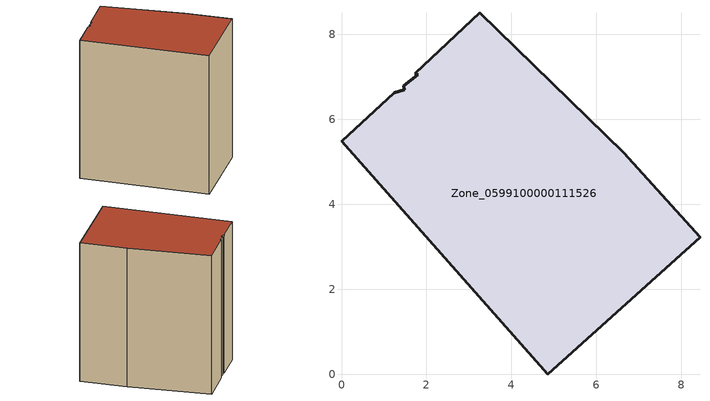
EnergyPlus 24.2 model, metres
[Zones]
Zone_0599100000111526
 floor ground (C_G): 1.47,6.79 1.79,7.05 1.73,7.09 3.26,8.51 6.65,5.22 8.44,3.23 4.86,0 0,5.48 1.24,6.63 1.47,6.69 z0
 wall outside (C_F): 4.86,0 8.44,3.23 6.65,5.22 3.26,8.51 1.73,7.09 1.79,7.05 1.47,6.79 1.47,6.69 1.24,6.63 0,5.48 4.86,0 z0:8.38
 roof outside (C_R): 1.79,7.05 1.47,6.79 1.47,6.69 1.24,6.63 0,5.48 4.86,0 8.44,3.23 6.65,5.22 3.26,8.51 1.73,7.09 z8.38
[BUILDING]
Pand.0599100000111526: North Axis=0; Terrain=City; Loads Convergence Tolerance Value=0.04; Temperature Convergence Tolerance Value=0.4; Solar Distribution=FullExterior; Maximum Number of Warmup Days=25; Minimum Number of Warmup Days=1
[Site:Location]
Rotterdam.The.Hague.AP_ZH_NLD Design_Conditions: Latitude=51.96; Longitude=4.45; Time Zone=1; Elevation=-4.5
[SITE:GROUNDTEMPERATURE:BUILDINGSURFACE]
18, 18, 18, 18, 18, 18, 18, 18, 18, 18, 18, 18
[MATERIAL] Thermal Absorptance=0.9; Solar Absorptance=0.7; Visible Absorptance=0.7
Name | Roughness | Thickness | Conductivity | Density | Specific Heat
G.TI.1946 | MediumSmooth | 0.15 | 1 | 540 | 1210
F.TI.1946 | Rough | 0.3 | 0.857143 | 1920 | 840
R.TI.1946 | MediumRough | 0.2 | 0.1 | 1500 | 1000
[CONSTRUCTION]
C_G: G.TI.1946
C_F: F.TI.1946
C_R: R.TI.1946
[ZONE]
Zone_0599100000111526: Type=1; Multiplier=1; Ceiling Height=Autocalculate; Volume=Autocalculate; Floor Area=autocalculate; Part of Total Floor Area=Yes
[ZONEINFILTRATION:DESIGNFLOWRATE]
Infil_Zone_0599100000111526: Zone or ZoneList or Space or SpaceList=Zone_0599100000111526; Schedule=AlwaysOn; Design Flow Rate Calculation Method=Flow/Area; Flow Rate per Floor Area=0.003; Constant Term Coefficient=1; Temperature Term Coefficient=0; Velocity Term Coefficient=0; Velocity Squared Term Coefficient=0
[HVACTEMPLATE:ZONE:IDEALLOADSAIRSYSTEM]
Zone_0599100000111526: Maximum Heating Supply Air Temperature=50; Minimum Cooling Supply Air Temperature=13; Maximum Heating Supply Air Humidity Ratio=0.0156; Minimum Cooling Supply Air Humidity Ratio=0.0077; Heating Limit=NoLimit; Cooling Limit=NoLimit; Dehumidification Control Type=ConstantSensibleHeatRatio; Cooling Sensible Heat Ratio=0.7; Dehumidification Setpoint=60; Humidification Control Type=None; Humidification Setpoint=30; Outdoor Air Method=None; Outdoor Air Flow Rate per Person=0.00944; Outdoor Air Flow Rate per Zone Floor Area=0; Outdoor Air Flow Rate per Zone=0; Demand Controlled Ventilation Type=None; Outdoor Air Economizer Type=NoEconomizer; Heat Recovery Type=None; Sensible Heat Recovery Effectiveness=0.7; Latent Heat Recovery Effectiveness=0.65
[ZONECONTROL:THERMOSTAT]
ThermostatControl_Zone_0599100000111526: Zone or ZoneList=Zone_0599100000111526; Control Type Schedule=DualSetpointControlType; Control 1=Thermostat_Zone_0599100000111526; Temperature Difference Between Cutout And Setpoint=0
[THERMOSTATSETPOINT:DUALSETPOINT]
Thermostat_Zone_0599100000111526: Heating Setpoint Temperature Schedule=HeatingSetpoint_Zone_0599100000111526; Cooling Setpoint Temperature Schedule=CoolingSetpoint_Zone_0599100000111526
[SCHEDULE:COMPACT]
HeatingSetpoint_Zone_0599100000111526: Through: 12/31, For: AllDays, Until: 24:00, 21
CoolingSetpoint_Zone_0599100000111526: Through: 12/31, For: AllDays, Until: 24:00, 24
DualSetpointControlType: Through: 12/31, For: AllDays, Until: 24:00, 4
AlwaysOn: Through: 12/31, For: AllDays, Until: 24:00, 1
